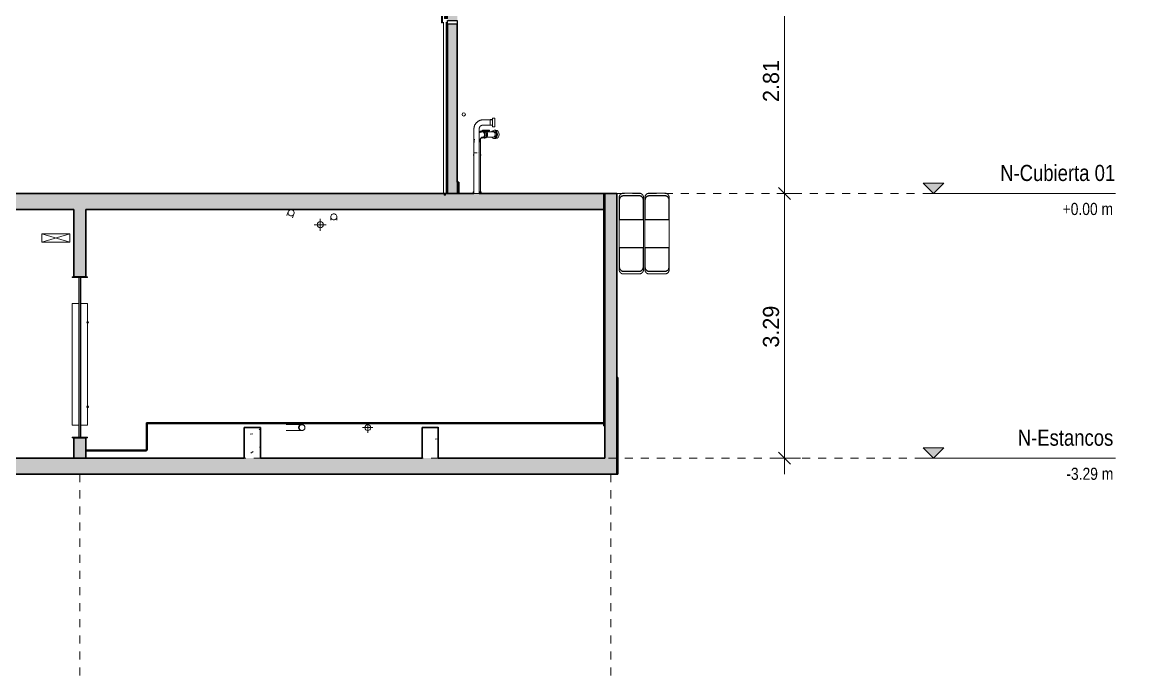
# Model space of a CAD drawing. Header units: metres. Extents: x -3 to 141, y -7 to 15.
# Drawn here: x 102.88 to 116.75, y -5.98 to 2.12 of the extents above; entities that cross this region are included whole.
import ezdxf

# ---------------------------------------------------------------- set-up
doc = ezdxf.new("R2010")
doc.units = ezdxf.units.M
doc.linetypes.add('Centre', pattern=[0.03175, 0.00635, -0.00475, 0.0159, -0.00475])
doc.linetypes.add('Grid Line', pattern=[0.022225, 0.0127, -0.003175, 0.003175, -0.003175])
for name, color, linetype, lineweight in [('A-ANNO-DIMS', 7, 'Continuous', 9), ('A-ANNO-DIMS-100', 7, 'Continuous', 9), ('A-DOOR', 7, 'Continuous', 9), ('A-DOOR-FRAM', 7, 'Continuous', 9), ('A-FLOR', 7, 'Continuous', 9), ('A-FLOR-HRAL', 7, 'Continuous', 9), ('A-FLOR-LEVL', 7, 'Continuous', 9), ('A-FLOR-PATT', 7, 'Continuous', 35), ('A-GENM', 7, 'Continuous', 9), ('A-WALL', 7, 'Continuous', 9), ('A-WALL-PATT', 7, 'Continuous', 35), ('I-WALL', 7, 'Continuous', 9), ('P-PIPE', 7, 'Continuous', 9), ('P-PIPE-CNTR', 7, 'Continuous', 9), ('S-BEAM', 7, 'Continuous', 9), ('S-GRID', 7, 'Continuous', 9)]:
    doc.layers.add(name, color=color, linetype=linetype, lineweight=lineweight)
doc.layers.add('E-CABL-TRAY-ANNO', color=7, linetype='Continuous', lineweight=9, true_color=0x007f00)
doc.styles.add('Century Gothic_1', font='GOTHIC.TTF', dxfattribs={"height": 0.2})
doc.styles.add('Saira Condensed', font='SairaCondensed-Regular.ttf', dxfattribs={"height": 0.2})
doc.styles.add('Saira Condensed_1', font='SairaCondensed-Regular.ttf', dxfattribs={"height": 0.15})
doc.dimstyles.new('FCA_N_Cotas_E100', dxfattribs={"dimscale": 0.3048, "dimtxt": 0.208834, "dimasz": 0.492126, "dimexe": 0.656168, "dimexo": 0.656168, "dimgap": 0.032808, "dimtad": 1, "dimrnd": 0.01, "dimzin": 0, "dimdsep": 46, "dimtxsty": 'Century Gothic_1', "dimblk1": 'OBLIQUE', "dimblk2": 'OBLIQUE', "dimsah": 1, "dimcen": 0.09, "dimdle": 0.656168, "dimazin": 2, "dimtfac": 1, "dimtdec": 4, "dimtix": 1, "dimtmove": 0, "dimatfit": 3, "dimfxl": 1, "dimtvp": 1, "dimtolj": 1, "dimtzin": 0, "dimarcsym": 2})
pattern_1 = [(50, (101.3816, 5.947), (0.728738, -0.06376), [0.0762, -0.8382]), (355, (101.3816, 5.947), (-0.14097, 0.764224), [0.06096, -0.67056]), (100.451, (101.4426, 5.942), (0.58777, 0.70047), [0.06476, -0.71236]), (46.184, (101.3816, 6.15), (1.084314, -0.168175), [0.1143, -1.257]), (96.636, (101.4716, 6.136), (0.94999, 0.98975), [0.09714, -1.069]), (351.184, (101.3816, 6.15), (0.94969, 0.99015), [0.09144, -1.006]), (21, (101.4836, 6.099), (0.606457, -0.409065), [0.0762, -0.8382]), (326, (101.4836, 6.099), (0.24721, 0.73675), [0.06096, -0.67056]), (71.451, (101.5336, 6.065), (0.85367, 0.327687), [0.06476, -0.71236]), (37.5, (101.38158, 5.947), (0.012355, 0.3382243), [0.03353, -0.6289, 0.03353, -0.64719, -0.6731]), (37.5, (101.38158, 5.947), (0.012355, 0.3382243), [-1.343, 0.03353, -0.63957]), (7.5, (101.3816, 5.947), (0.267281, 0.400725), [0.03353, -0.35458, 0.03353, -0.61366, -0.25654]), (7.5, (101.3816, 5.947), (0.267281, 0.400725), [-1.035, 0.03353, -0.22301]), (327.5, (101.15558, 5.947), (0.542363, -0.022921), [0.03353, -0.22047, 0.03353, -0.75895, -1.052]), (327.5, (101.15558, 5.947), (0.542363, -0.022921), [-1.046, 0.03353, -1.018]), (317.5, (101.0536, 5.947), (0.592516, 0.101701), [0.03353, -0.29667, 0.03353, -0.49276, -0.74676]), (317.5, (101.0536, 5.947), (0.592516, 0.101701), [-0.85649, 0.03353, -0.71323])]

# ---------------------------------------------------------------- blocks, each defined once
blk = doc.blocks.new('Basic Wall _ Tabique exterior_Estructura Lamina Metalica - ___-2469499-Sección 04')
at = {"layer": 'A-WALL-PATT', "lineweight": 9, "true_color": 0x9a9a9a}
blk.add_hatch(color=253, dxfattribs=at).paths.add_polyline_path([(11.323, 0), (11.343, 0), (11.343, 0.14), (11.323, 0.14)])
at = {"layer": 'A-WALL', "lineweight": 35}
for p, q in [((11.343, 0.14), (11.323, 0.14)), ((11.343, 0), (11.343, 0.14)), ((11.323, 0), (11.343, 0))]:
    blk.add_line(p, q, dxfattribs=at)
at = {"layer": 'A-WALL'}
blk.add_line((11.323, 0.14), (11.323, 0), dxfattribs=at)
blk = doc.blocks.new('Puerta corredera simple con guía deslizante - 1200 x 2700mm-2594775-Sección 04')
at = {"layer": 'A-DOOR', "lineweight": 25, "true_color": 0xc0c0c0}
for points in [[(11.128, 2.115), (11.138, 2.115), (11.138, 2.275), (11.128, 2.275)], [(11.143, 2.255), (11.143, 2.27), (11.203, 2.27), (11.203, 2.275), (11.138, 2.275), (11.138, 2.255)], [(11.203, 2.17), (11.203, 2.27), (11.163, 2.27), (11.163, 2.245), (11.193, 2.245), (11.193, 2.195), (11.163, 2.195), (11.163, 2.17)], [(11.178, -0.02), (11.178, 0), (11.173, 0), (11.173, -0.015), (11.163, -0.015), (11.163, 0), (11.158, 0), (11.158, -0.02)]]:
    blk.add_hatch(color=9, dxfattribs=at).paths.add_polyline_path(points)
at = {"layer": 'A-DOOR'}
for p, q in [((11.138, 2.275), (11.128, 2.275)), ((11.128, 2.275), (11.128, 2.115)), ((11.138, 2.115), (11.138, 2.275)), ((11.203, 2.275), (11.138, 2.275)), ((11.138, 2.275), (11.138, 2.255)), ((11.138, 2.255), (11.143, 2.255)), ((11.143, 2.255), (11.143, 2.27)), ((11.143, 2.27), (11.203, 2.27)), ((11.163, 2.27), (11.163, 2.245)), ((11.203, 2.27), (11.163, 2.27)), ((11.163, 2.245), (11.193, 2.245)), ((11.193, 2.245), (11.193, 2.195)), ((11.203, 2.27), (11.203, 2.275)), ((11.203, 2.17), (11.203, 2.27)), ((11.128, 2.115), (11.138, 2.115)), ((11.193, 2.195), (11.163, 2.195)), ((11.163, 2.195), (11.163, 2.17)), ((11.163, 2.17), (11.203, 2.17)), ((11.158, 0), (11.158, -0.02)), ((11.163, 0), (11.158, 0)), ((11.163, -0.015), (11.163, 0)), ((11.178, 0), (11.173, 0)), ((11.173, 0), (11.173, -0.015)), ((11.178, -0.02), (11.178, 0)), ((11.158, -0.02), (11.178, -0.02)), ((11.173, -0.015), (11.163, -0.015))]:
    blk.add_line(p, q, dxfattribs=at)
at = {"layer": 'A-DOOR', "lineweight": 18}
for p, q in [((11.152, 0.005), (11.152, 2.125)), ((11.184, 2.125), (11.184, 0.005))]:
    blk.add_line(p, q, dxfattribs=at)
at = {"layer": 'A-DOOR', "lineweight": 25}
for p, q in [((11.203, 2.145), (11.323, 2.145)), ((11.203, 2.1), (11.203, 2.145)), ((11.323, 2.1), (11.203, 2.1)), ((11.323, 2.145), (11.323, 2.1))]:
    blk.add_line(p, q, dxfattribs=at)
blk = doc.blocks.new('M_RVR_Neumatico - M_RVR_Neumatico-V25-Sección 04')
at = {"layer": 'A-GENM', "color": 8, "true_color": 0x808080}
for p, q in [((13.581, 0.002), (13.381, 0.002)), ((13.331, -0.498), (13.331, -0.321)), ((13.631, -0.498), (13.631, -0.321)), ((13.331, -0.498), (13.331, -0.675)), ((13.631, -0.675), (13.631, -0.498)), ((13.381, -0.998), (13.581, -0.998))]:
    blk.add_line(p, q, dxfattribs=at)
at = {"layer": 'A-GENM', "lineweight": 25}
for p, q in [((13.331, -0.085), (13.331, -0.322)), ((13.581, -0.031), (13.381, -0.031)), ((13.631, -0.322), (13.631, -0.085)), ((13.331, -0.322), (13.631, -0.322)), ((13.631, -0.674), (13.331, -0.674)), ((13.331, -0.674), (13.331, -0.912)), ((13.631, -0.912), (13.631, -0.674)), ((13.381, -0.966), (13.581, -0.966))]:
    blk.add_line(p, q, dxfattribs=at)
at = {"layer": 'A-GENM', "color": 8, "true_color": 0x808080, "flags": 128}
for points in [[(13.331, -0.048), (13.331, -0.046), (13.331, -0.044), (13.332, -0.042), (13.332, -0.04), (13.332, -0.038), (13.333, -0.036), (13.333, -0.034), (13.334, -0.032), (13.334, -0.031), (13.335, -0.029), (13.336, -0.027), (13.337, -0.025), (13.338, -0.023), (13.339, -0.022), (13.34, -0.02), (13.341, -0.018), (13.342, -0.017), (13.344, -0.015), (13.345, -0.014), (13.346, -0.012), (13.348, -0.011), (13.349, -0.01), (13.351, -0.008), (13.353, -0.007), (13.354, -0.006), (13.356, -0.005), (13.358, -0.004), (13.359, -0.003), (13.361, -0.002), (13.363, -0.002), (13.365, -0.001), (13.367, 0), (13.369, 0), (13.371, 0.001), (13.373, 0.001), (13.375, 0.001), (13.377, 0.002), (13.379, 0.002), (13.381, 0.002), (13.381, 0.002)], [(13.581, 0.002), (13.583, 0.002), (13.585, 0.002), (13.587, 0.001), (13.589, 0.001), (13.591, 0.001), (13.593, 0), (13.595, 0), (13.597, -0.001), (13.599, -0.001), (13.601, -0.002), (13.603, -0.003), (13.604, -0.004), (13.606, -0.005), (13.608, -0.006), (13.609, -0.007), (13.611, -0.008), (13.613, -0.009), (13.614, -0.011), (13.616, -0.012), (13.617, -0.013), (13.618, -0.015), (13.62, -0.016), (13.621, -0.018), (13.622, -0.019), (13.623, -0.021), (13.624, -0.023), (13.625, -0.025), (13.626, -0.026), (13.627, -0.028), (13.628, -0.03), (13.628, -0.032), (13.629, -0.034), (13.63, -0.036), (13.63, -0.038), (13.63, -0.04), (13.631, -0.042), (13.631, -0.044), (13.631, -0.046), (13.631, -0.048), (13.631, -0.048)], [(13.331, -0.085), (13.331, -0.079), (13.331, -0.073), (13.331, -0.067), (13.331, -0.062), (13.331, -0.058), (13.331, -0.055), (13.331, -0.052), (13.331, -0.05), (13.331, -0.049), (13.331, -0.048), (13.331, -0.048)], [(13.331, -0.048), (13.331, -0.049), (13.331, -0.05), (13.331, -0.051), (13.331, -0.054), (13.331, -0.057), (13.331, -0.061), (13.331, -0.066), (13.331, -0.071), (13.331, -0.077), (13.331, -0.084), (13.331, -0.085)], [(13.631, -0.085), (13.631, -0.078), (13.631, -0.072), (13.631, -0.066), (13.631, -0.062), (13.631, -0.058), (13.631, -0.054), (13.631, -0.052), (13.631, -0.05), (13.631, -0.049), (13.631, -0.048), (13.631, -0.048)], [(13.631, -0.048), (13.631, -0.049), (13.631, -0.05), (13.631, -0.051), (13.631, -0.054), (13.631, -0.057), (13.631, -0.061), (13.631, -0.066), (13.631, -0.071), (13.631, -0.077), (13.631, -0.084)], [(13.331, -0.912), (13.331, -0.918), (13.331, -0.924), (13.331, -0.93), (13.331, -0.935), (13.331, -0.939), (13.331, -0.942), (13.331, -0.945), (13.331, -0.946), (13.331, -0.948), (13.331, -0.948), (13.331, -0.948)], [(13.331, -0.948), (13.331, -0.948), (13.331, -0.947), (13.331, -0.945), (13.331, -0.942), (13.331, -0.939), (13.331, -0.935), (13.331, -0.931), (13.331, -0.925), (13.331, -0.919), (13.331, -0.913)], [(13.381, -0.998), (13.379, -0.998), (13.377, -0.998), (13.375, -0.998), (13.373, -0.998), (13.371, -0.997), (13.369, -0.997), (13.367, -0.996), (13.365, -0.996), (13.364, -0.995), (13.362, -0.994), (13.36, -0.993), (13.358, -0.992), (13.356, -0.992), (13.355, -0.991), (13.353, -0.989), (13.351, -0.988), (13.35, -0.987), (13.348, -0.986), (13.347, -0.984), (13.345, -0.983), (13.344, -0.982), (13.343, -0.98), (13.341, -0.978), (13.34, -0.977), (13.339, -0.975), (13.338, -0.973), (13.337, -0.972), (13.336, -0.97), (13.335, -0.968), (13.335, -0.966), (13.334, -0.964), (13.333, -0.962), (13.333, -0.961), (13.332, -0.959), (13.332, -0.957), (13.332, -0.955), (13.331, -0.953), (13.331, -0.951), (13.331, -0.949), (13.331, -0.948)], [(13.631, -0.948), (13.631, -0.95), (13.631, -0.952), (13.631, -0.954), (13.631, -0.956), (13.63, -0.958), (13.63, -0.96), (13.629, -0.962), (13.629, -0.964), (13.628, -0.966), (13.627, -0.968), (13.626, -0.969), (13.626, -0.971), (13.625, -0.973), (13.624, -0.975), (13.622, -0.976), (13.621, -0.978), (13.62, -0.98), (13.619, -0.981), (13.617, -0.983), (13.616, -0.984), (13.615, -0.985), (13.613, -0.987), (13.612, -0.988), (13.61, -0.989), (13.608, -0.99), (13.607, -0.991), (13.605, -0.992), (13.603, -0.993), (13.601, -0.994), (13.599, -0.995), (13.597, -0.995), (13.596, -0.996), (13.594, -0.997), (13.592, -0.997), (13.59, -0.997), (13.588, -0.998), (13.586, -0.998), (13.584, -0.998), (13.582, -0.998), (13.581, -0.998)], [(13.631, -0.912), (13.631, -0.918), (13.631, -0.924), (13.631, -0.929), (13.631, -0.934), (13.631, -0.938), (13.631, -0.942), (13.631, -0.944), (13.631, -0.946), (13.631, -0.948), (13.631, -0.948), (13.631, -0.948)], [(13.631, -0.948), (13.631, -0.948), (13.631, -0.947), (13.631, -0.945), (13.631, -0.942), (13.631, -0.939), (13.631, -0.935), (13.631, -0.931), (13.631, -0.925), (13.631, -0.919), (13.631, -0.913), (13.631, -0.912)]]:
    blk.add_lwpolyline(points, dxfattribs=at)
at = {"layer": 'A-GENM', "lineweight": 25}
for points, knots in [([(13.381, -0.031), (13.377, -0.031), (13.37, -0.032), (13.359, -0.036), (13.349, -0.043), (13.34, -0.053), (13.334, -0.065), (13.332, -0.076), (13.331, -0.082), (13.331, -0.085)], [0, 0, 0, 0, 0.142857, 0.285714, 0.428571, 0.571429, 0.785714, 0.892857, 1, 1, 1, 1]), ([(13.631, -0.085), (13.631, -0.081), (13.63, -0.073), (13.627, -0.062), (13.621, -0.052), (13.615, -0.045), (13.61, -0.04), (13.606, -0.038), (13.602, -0.036), (13.598, -0.034), (13.594, -0.033), (13.589, -0.031), (13.584, -0.031), (13.581, -0.031)], [0, 0, 0, 0, 0.142857, 0.285714, 0.428571, 0.571429, 0.625, 0.678571, 0.732143, 0.785714, 0.839286, 0.892857, 1, 1, 1, 1]), ([(13.331, -0.912), (13.331, -0.916), (13.332, -0.923), (13.335, -0.935), (13.341, -0.945), (13.347, -0.952), (13.353, -0.956), (13.356, -0.958), (13.36, -0.961), (13.364, -0.962), (13.368, -0.964), (13.374, -0.965), (13.378, -0.966), (13.381, -0.966)], [0, 0, 0, 0, 0.142857, 0.285714, 0.428571, 0.571429, 0.625, 0.678571, 0.732143, 0.785714, 0.839286, 0.892857, 1, 1, 1, 1]), ([(13.581, -0.966), (13.585, -0.966), (13.593, -0.965), (13.604, -0.96), (13.613, -0.954), (13.623, -0.943), (13.628, -0.932), (13.631, -0.92), (13.631, -0.915), (13.631, -0.912)], [0, 0, 0, 0, 0.142857, 0.285714, 0.428571, 0.571429, 0.785714, 0.892857, 1, 1, 1, 1])]:
    blk.add_open_spline(points, degree=3, knots=knots, dxfattribs=at)
blk = doc.blocks.new('M_Conexión toma de agua potable-5 - M_Conexión toma de agua potable-5-3032753-Sección 04')
at = {"layer": 'P-PIPE'}
for p, q in [((11.758, 0.913), (11.642, 0.913)), ((11.642, 0.848), (11.758, 0.848)), ((11.758, 0.915), (11.731, 0.915)), ((11.731, 0.915), (11.731, 0.845)), ((11.731, 0.845), (11.758, 0.845)), ((11.788, 0.932), (11.758, 0.932)), ((11.758, 0.932), (11.758, 0.828)), ((11.788, 0.932), (11.788, 0.828)), ((11.529, 0.799), (11.529, 0)), ((11.594, 0), (11.594, 0.799)), ((11.631, 0.775), (11.624, 0.775)), ((11.656, 0.764), (11.631, 0.764)), ((11.768, 0.763), (11.631, 0.763)), ((11.631, 0.698), (11.768, 0.698)), ((11.631, 0.698), (11.656, 0.698)), ((11.635, 0.783), (11.635, 0.776)), ((11.636, 0.783), (11.635, 0.783)), ((11.639, 0.783), (11.635, 0.783)), ((11.635, 0.776), (11.639, 0.776)), ((11.635, 0.776), (11.636, 0.776)), ((11.638, 0.776), (11.638, 0.772)), ((11.639, 0.783), (11.714, 0.783)), ((11.714, 0.776), (11.639, 0.776)), ((11.649, 0.769), (11.649, 0.776)), ((11.664, 0.775), (11.656, 0.775)), ((11.72, 0.783), (11.714, 0.783)), ((11.714, 0.776), (11.72, 0.776)), ((11.72, 0.776), (11.72, 0.783)), ((11.758, 0.828), (11.788, 0.828)), ((11.781, 0.767), (11.765, 0.767)), ((11.765, 0.697), (11.781, 0.697)), ((11.8, 0.783), (11.781, 0.783)), ((11.528, 0.613), (11.528, 0.504)), ((11.593, 0.504), (11.593, 0.613)), ((11.624, 0.687), (11.631, 0.687)), ((11.656, 0.687), (11.664, 0.687)), ((11.781, 0.68), (11.8, 0.68)), ((11.528, 0.504), (11.529, 0.504)), ((11.529, 0.504), (11.533, 0.504)), ((11.533, 0.504), (11.539, 0.504)), ((11.54, 0.504), (11.55, 0.504)), ((11.553, 0.504), (11.56, 0.504)), ((11.562, 0.504), (11.568, 0.504)), ((11.586, 0.504), (11.587, 0.504)), ((11.59, 0.504), (11.591, 0.504)), ((11.529, 0), (11.561, 0)), ((11.561, 0), (11.594, 0))]:
    blk.add_line(p, q, dxfattribs=at)
at = {"layer": 'P-PIPE', "flags": 128}
for points in [[(11.642, 0.913), (11.638, 0.913), (11.633, 0.912), (11.629, 0.912), (11.624, 0.911), (11.62, 0.91), (11.615, 0.909), (11.611, 0.908), (11.606, 0.907), (11.602, 0.905), (11.598, 0.904), (11.594, 0.902), (11.59, 0.9), (11.586, 0.898), (11.582, 0.895), (11.578, 0.893), (11.574, 0.89), (11.571, 0.887), (11.567, 0.884), (11.564, 0.881), (11.561, 0.878), (11.558, 0.875), (11.555, 0.871), (11.552, 0.868), (11.549, 0.864), (11.547, 0.86), (11.544, 0.857), (11.542, 0.853), (11.54, 0.849), (11.538, 0.845), (11.536, 0.84), (11.535, 0.836), (11.533, 0.832), (11.532, 0.827), (11.531, 0.823), (11.53, 0.818), (11.53, 0.814), (11.529, 0.81), (11.529, 0.805), (11.529, 0.8), (11.529, 0.799)], [(11.594, 0.799), (11.594, 0.801), (11.594, 0.803), (11.594, 0.805), (11.594, 0.807), (11.595, 0.809), (11.595, 0.811), (11.596, 0.813), (11.596, 0.814), (11.597, 0.816), (11.598, 0.818), (11.598, 0.82), (11.599, 0.822), (11.6, 0.823), (11.601, 0.825), (11.602, 0.827), (11.603, 0.828), (11.604, 0.83), (11.606, 0.831), (11.607, 0.833), (11.608, 0.834), (11.61, 0.835), (11.611, 0.837), (11.613, 0.838), (11.614, 0.839), (11.616, 0.84), (11.618, 0.841), (11.619, 0.842), (11.621, 0.843), (11.623, 0.844), (11.625, 0.844), (11.626, 0.845), (11.628, 0.846), (11.63, 0.846), (11.632, 0.847), (11.634, 0.847), (11.636, 0.847), (11.638, 0.847), (11.64, 0.848), (11.642, 0.848), (11.642, 0.848)], [(11.631, 0.698), (11.631, 0.698), (11.63, 0.698), (11.629, 0.698), (11.629, 0.697), (11.628, 0.697), (11.627, 0.697), (11.626, 0.696), (11.625, 0.696), (11.624, 0.695), (11.623, 0.694), (11.621, 0.694), (11.62, 0.692), (11.619, 0.691), (11.617, 0.69), (11.616, 0.688), (11.615, 0.687), (11.613, 0.685), (11.612, 0.683), (11.61, 0.681), (11.609, 0.678), (11.608, 0.676), (11.606, 0.673), (11.605, 0.671), (11.604, 0.668), (11.602, 0.665), (11.601, 0.662), (11.6, 0.658), (11.599, 0.655), (11.598, 0.652), (11.597, 0.648), (11.597, 0.645), (11.596, 0.641), (11.595, 0.637), (11.595, 0.634), (11.594, 0.63), (11.594, 0.626), (11.594, 0.622), (11.594, 0.618), (11.593, 0.614), (11.593, 0.613)], [(11.631, 0.763), (11.626, 0.763), (11.621, 0.762), (11.617, 0.761), (11.612, 0.76), (11.607, 0.759), (11.602, 0.757), (11.598, 0.755), (11.594, 0.753)], [(11.537, 0.673), (11.535, 0.668), (11.534, 0.663), (11.533, 0.658), (11.532, 0.653), (11.531, 0.647), (11.53, 0.642), (11.53, 0.637), (11.529, 0.631), (11.529, 0.626), (11.529, 0.62), (11.528, 0.615), (11.528, 0.613)]]:
    blk.add_lwpolyline(points, dxfattribs=at)
at = {"layer": 'P-PIPE'}
for centre, major_axis, start_param, end_param in [((11.624, 0.731), (0, 0.0437), 4.712389, 7.330383), ((11.624, 0.731), (0, 0.0437), 2.935825, 4.712389), ((11.631, 0.731), (0, 0.0437), 4.712389, 6.283185), ((11.631, 0.731), (0, 0.0437), 3.141593, 4.712389), ((11.656, 0.731), (0, 0.0437), 2.778395, 4.712389), ((11.656, 0.731), (0, 0.0437), 4.712389, 6.48749), ((11.656, 0.731), (0, 0.0328), 6.051092, 6.283185), ((11.656, 0.731), (0, 0.0328), 4.712389, 6.036568), ((11.664, 0.731), (0, 0.0437), 4.712389, 6.283185), ((11.664, 0.731), (0, 0.0437), 3.141593, 4.712389), ((11.656, 0.731), (0, 0.0328), 3.665191, 3.708062), ((11.656, 0.731), (0, 0.0328), 4.04457, 4.423927), ((11.656, 0.731), (0, 0.0328), 4.457499, 4.712389), ((11.781, 0.732), (0, 0.0518), 0, 0.927456), ((11.781, 0.732), (0, 0.0518), 2.294908, 3.141593), ((11.765, 0.732), (0, 0.0351), 0, 0.445632), ((11.765, 0.732), (0, 0.0351), 3.046971, 3.141593), ((11.765, 0.732), (0, 0.0351), 3.141593, 6.283185), ((11.781, 0.732), (0, 0.0518), 3.141593, 6.283185), ((11.781, 0.732), (0, 0.0351), 3.141593, 6.283185), ((11.8, 0.732), (0, 0.0518), 3.141593, 6.283185)]:
    blk.add_ellipse(centre, major_axis=major_axis, ratio=0.798636, start_param=start_param, end_param=end_param, dxfattribs=at)
blk = doc.blocks.new('M_Boquilla salida - M_Boquilla salida-2638636-Sección 04')
at = {"layer": 'A-GENM', "color": 8, "true_color": 0x808080}
for p, q in [((11.609, 0.018), (11.609, 0.589)), ((11.522, 0.488), (11.522, 0.483)), ((11.522, 0.488), (11.528, 0.488)), ((11.522, 0.483), (11.528, 0.483)), ((11.522, 0.471), (11.522, 0.466)), ((11.522, 0.471), (11.528, 0.471)), ((11.522, 0.466), (11.528, 0.466)), ((11.527, 0.483), (11.527, 0.471)), ((11.527, 0.466), (11.527, 0.449)), ((11.527, 0.449), (11.528, 0.449)), ((11.61, 0.488), (11.616, 0.488)), ((11.61, 0.483), (11.616, 0.483)), ((11.61, 0.471), (11.616, 0.471)), ((11.61, 0.466), (11.616, 0.466)), ((11.61, 0.449), (11.611, 0.449)), ((11.611, 0.471), (11.611, 0.483)), ((11.611, 0.449), (11.611, 0.466)), ((11.616, 0.483), (11.616, 0.488)), ((11.616, 0.466), (11.616, 0.471)), ((11.519, 0.018), (11.519, 0.008)), ((11.528, 0.018), (11.519, 0.018)), ((11.519, 0.008), (11.528, 0.008)), ((11.619, 0.018), (11.594, 0.018)), ((11.594, 0.008), (11.619, 0.008)), ((11.619, 0.008), (11.619, 0.018))]:
    blk.add_line(p, q, dxfattribs=at)
at = {"layer": 'A-GENM', "color": 8, "true_color": 0x808080, "flags": 128}
for points in [[(11.529, 0.7), (11.529, 0.701), (11.529, 0.703)], [(11.529, 0.62), (11.529, 0.624), (11.529, 0.628), (11.529, 0.632), (11.529, 0.636), (11.529, 0.64), (11.529, 0.644), (11.529, 0.648), (11.529, 0.651), (11.529, 0.655), (11.529, 0.658), (11.529, 0.662), (11.529, 0.665), (11.529, 0.668), (11.529, 0.671), (11.529, 0.674), (11.529, 0.677), (11.529, 0.68), (11.529, 0.682), (11.529, 0.684), (11.529, 0.687), (11.529, 0.689), (11.529, 0.691), (11.529, 0.692), (11.529, 0.694), (11.529, 0.695), (11.529, 0.696), (11.529, 0.697), (11.529, 0.698), (11.529, 0.699), (11.529, 0.699), (11.529, 0.7), (11.529, 0.7), (11.529, 0.7)], [(11.529, 0.7), (11.529, 0.7), (11.529, 0.699), (11.529, 0.699), (11.529, 0.698), (11.529, 0.698), (11.529, 0.697), (11.529, 0.695), (11.529, 0.694), (11.529, 0.693), (11.529, 0.691), (11.529, 0.689), (11.529, 0.687), (11.529, 0.685), (11.529, 0.683), (11.529, 0.68), (11.529, 0.678), (11.529, 0.675), (11.529, 0.672), (11.529, 0.669), (11.529, 0.666), (11.529, 0.663), (11.529, 0.659), (11.529, 0.656), (11.529, 0.652), (11.529, 0.649), (11.529, 0.645), (11.529, 0.641), (11.529, 0.637), (11.529, 0.633), (11.529, 0.629), (11.529, 0.625), (11.529, 0.62), (11.529, 0.619)], [(11.609, 0.678), (11.609, 0.675), (11.609, 0.672), (11.609, 0.669), (11.609, 0.666), (11.609, 0.663), (11.609, 0.659), (11.609, 0.656), (11.609, 0.652), (11.609, 0.649), (11.609, 0.645), (11.609, 0.641), (11.609, 0.637), (11.609, 0.633), (11.609, 0.629), (11.609, 0.625), (11.609, 0.62), (11.609, 0.616), (11.609, 0.612), (11.609, 0.607), (11.609, 0.603), (11.609, 0.599), (11.609, 0.594), (11.609, 0.59), (11.609, 0.589)], [(11.609, 0.589), (11.609, 0.593), (11.609, 0.597), (11.609, 0.602), (11.609, 0.606), (11.609, 0.611), (11.609, 0.615), (11.609, 0.619), (11.609, 0.624), (11.609, 0.628), (11.609, 0.632), (11.609, 0.636), (11.609, 0.64), (11.609, 0.644), (11.609, 0.648), (11.609, 0.651), (11.609, 0.655), (11.609, 0.658), (11.609, 0.662), (11.609, 0.665), (11.609, 0.668), (11.609, 0.671), (11.609, 0.674), (11.609, 0.677)]]:
    blk.add_lwpolyline(points, dxfattribs=at)
blk = doc.blocks.new('Railing - Railing-2770312-Sección 04')
at = {"layer": 'A-FLOR-HRAL'}
for start, end in [(0, 180), (180, 0)]:
    blk.add_arc((11.403, 0.98), 0.02, start, end, dxfattribs=at)
blk = doc.blocks.new('Handrail Type - Handrail_Internal_-2770336-Sección 04')
at = {"layer": 'A-FLOR-HRAL'}
for start, end in [(0, 180), (180, 0)]:
    blk.add_arc((11.403, 0.98), 0.02, start, end, dxfattribs=at)
blk = doc.blocks.new('M_Puerta Estancos - M_RVR_Puerta-Sector Estancos-2928855-Sección 04')
at = {"layer": 'A-DOOR', "lineweight": 25}
for p, q in [((6.655, -1.045), (6.63, -1.045)), ((6.63, -1.045), (6.63, -3.025)), ((6.655, -3.025), (6.655, -1.045)), ((6.734, -1.596), (6.726, -1.596)), ((6.726, -1.596), (6.726, -1.603)), ((6.726, -1.603), (6.734, -1.603)), ((6.734, -1.603), (6.734, -1.596)), ((6.749, -1.596), (6.741, -1.596)), ((6.741, -1.596), (6.741, -1.603)), ((6.741, -1.603), (6.749, -1.603)), ((6.749, -1.603), (6.749, -1.596)), ((6.734, -2.644), (6.726, -2.644)), ((6.726, -2.644), (6.726, -2.651)), ((6.726, -2.651), (6.734, -2.651)), ((6.734, -2.651), (6.734, -2.644)), ((6.749, -2.644), (6.741, -2.644)), ((6.741, -2.644), (6.741, -2.651)), ((6.741, -2.651), (6.749, -2.651)), ((6.749, -2.651), (6.749, -2.644)), ((6.63, -3.025), (6.655, -3.025))]:
    blk.add_line(p, q, dxfattribs=at)
at = {"layer": 'A-DOOR', "color": 8, "true_color": 0x808080}
for p, q in [((6.734, -1.596), (6.741, -1.596)), ((6.741, -1.603), (6.734, -1.603)), ((6.734, -2.644), (6.741, -2.644)), ((6.741, -2.651), (6.734, -2.651))]:
    blk.add_line(p, q, dxfattribs=at)
at = {"layer": 'A-DOOR-FRAM', "lineweight": 18}
for p, q in [((6.738, -1.035), (6.548, -1.035)), ((6.548, -1.035), (6.548, -1.045)), ((6.548, -1.045), (6.738, -1.045)), ((6.738, -1.045), (6.738, -1.035)), ((6.738, -3.025), (6.548, -3.025)), ((6.548, -3.025), (6.548, -3.035)), ((6.548, -3.035), (6.738, -3.035)), ((6.738, -3.035), (6.738, -3.025))]:
    blk.add_line(p, q, dxfattribs=at)
at = {"layer": 'A-DOOR-FRAM'}
for p, q in [((6.63, -1.365), (6.548, -1.365)), ((6.548, -1.365), (6.548, -1.425)), ((6.738, -1.365), (6.655, -1.365)), ((6.738, -1.425), (6.738, -1.365)), ((6.548, -1.425), (6.548, -2.815)), ((6.738, -1.425), (6.738, -1.596)), ((6.738, -1.603), (6.738, -2.644)), ((6.738, -2.651), (6.738, -2.815)), ((6.548, -2.875), (6.548, -2.815)), ((6.548, -2.875), (6.63, -2.875)), ((6.655, -2.875), (6.738, -2.875)), ((6.738, -2.875), (6.738, -2.815))]:
    blk.add_line(p, q, dxfattribs=at)
blk = doc.blocks.new('M_RVR_Codo material - CO - Codo-2983522-Sección 04')
at = {"layer": 'P-PIPE', "flags": 128}
for points in [[(9.394, -2.87), (9.395, -2.87), (9.396, -2.87), (9.396, -2.87), (9.396, -2.87), (9.397, -2.87), (9.397, -2.87), (9.397, -2.87), (9.397, -2.87), (9.397, -2.87)], [(9.397, -2.87), (9.398, -2.87), (9.4, -2.87), (9.401, -2.87), (9.403, -2.871), (9.404, -2.871), (9.406, -2.871), (9.407, -2.872), (9.408, -2.872), (9.41, -2.872), (9.411, -2.873), (9.412, -2.874), (9.414, -2.874), (9.415, -2.875), (9.416, -2.876), (9.417, -2.876), (9.418, -2.877), (9.419, -2.878), (9.421, -2.879), (9.422, -2.88), (9.423, -2.881), (9.424, -2.882), (9.425, -2.883), (9.425, -2.884), (9.426, -2.885), (9.427, -2.887), (9.428, -2.888), (9.429, -2.889), (9.429, -2.89), (9.43, -2.892), (9.43, -2.893), (9.431, -2.894), (9.431, -2.896), (9.432, -2.897), (9.432, -2.898), (9.432, -2.9), (9.432, -2.901), (9.433, -2.903), (9.433, -2.904), (9.433, -2.906), (9.433, -2.906)], [(9.433, -2.906), (9.433, -2.907), (9.433, -2.909), (9.432, -2.91), (9.432, -2.912), (9.432, -2.913), (9.432, -2.914), (9.431, -2.916), (9.431, -2.917), (9.43, -2.918), (9.43, -2.92), (9.429, -2.921), (9.429, -2.922), (9.428, -2.924), (9.427, -2.925), (9.426, -2.926), (9.426, -2.927), (9.425, -2.928), (9.424, -2.929), (9.423, -2.93), (9.422, -2.932), (9.421, -2.932), (9.42, -2.933), (9.419, -2.934), (9.417, -2.935), (9.416, -2.936), (9.415, -2.937), (9.414, -2.937), (9.413, -2.938), (9.411, -2.939), (9.41, -2.939), (9.409, -2.94), (9.407, -2.94), (9.406, -2.94), (9.404, -2.941), (9.403, -2.941), (9.402, -2.941), (9.4, -2.941), (9.399, -2.942), (9.397, -2.942), (9.397, -2.942)], [(9.397, -2.942), (9.397, -2.942), (9.397, -2.942), (9.397, -2.942), (9.396, -2.942), (9.396, -2.942), (9.396, -2.942), (9.395, -2.942), (9.395, -2.942), (9.394, -2.942)]]:
    blk.add_lwpolyline(points, dxfattribs=at)
at = {"layer": 'P-PIPE'}
for start, end in [(90, 180), (180, 270), (0, 90), (270, 360)]:
    blk.add_arc((9.397, -2.906), 0.0357, start, end, dxfattribs=at)
for start_param, end_param in [(0.525785, 1.570796), (1.570796, 3.141593), (0, 0.523599), (6.246142, 6.283185), (3.141593, 3.178636)]:
    blk.add_ellipse((9.394, -2.906), major_axis=(0, 0.0357), ratio=0.939693, start_param=start_param, end_param=end_param, dxfattribs=at)
blk = doc.blocks.new('Level - Con_Triangulo-1145791-Sección 04')
at = {"layer": 'A-FLOR-LEVL', "true_color": 0xe2e2e2}
blk.add_hatch(color=254, dxfattribs=at).paths.add_polyline_path([(17.357, 0.129), (17.228, 0), (17.1, 0.129)])
at = {"layer": 'A-FLOR-LEVL', "color": 253, "true_color": 0xaaaaaa}
for p, q in [((17.357, 0.129), (17.1, 0.129)), ((17.1, 0.129), (17.228, 0)), ((17.1, 0), (19.484, 0)), ((17.228, 0), (17.357, 0.129))]:
    blk.add_line(p, q, dxfattribs=at)
blk = doc.blocks.new('DIMBLOCK27-Sección 04')
at = {"layer": 'A-ANNO-DIMS-100'}
for p, q in [((112.328, 2.812), (112.234, 2.812)), ((112.328, 2.812), (112.328, 0)), ((112.328, 2.812), (112.528, 2.812)), ((112.328, 0), (112.234, 0)), ((112.328, 0), (112.528, 0))]:
    blk.add_line(p, q, dxfattribs=at)
at = {"layer": 'A-ANNO-DIMS-100', "lineweight": 35}
for p, q in [((112.328, 2.812), (112.253, 2.887)), ((112.328, 2.812), (112.403, 2.737)), ((112.328, 0), (112.253, 0.075)), ((112.328, 0), (112.403, -0.075))]:
    blk.add_line(p, q, dxfattribs=at)
at = {"layer": 'A-ANNO-DIMS-100', "color": 0, "insert": (112.061, 1.134), "char_height": 0.2, "width": 0.65236, "attachment_point": 1, "rotation": 90, "line_spacing_factor": 0.984502, "style": 'Century Gothic_1'}
blk.add_mtext('2.81', dxfattribs=at)
blk = doc.blocks.new('_Oblique')
at = {"color": 0, "linetype": 'ByBlock', "lineweight": -2}
blk.add_line((-0.5, -0.5), (0.5, 0.5), dxfattribs=at)
blk = doc.blocks.new('DIMBLOCK28-Sección 04')
at = {"layer": 'A-ANNO-DIMS-100'}
for p, q in [((112.328, 0), (112.234, 0)), ((112.328, 0), (112.328, -3.485)), ((112.328, 0), (112.528, 0)), ((112.328, -3.285), (112.234, -3.285)), ((112.328, -3.285), (112.528, -3.285))]:
    blk.add_line(p, q, dxfattribs=at)
at = {"layer": 'A-ANNO-DIMS-100', "lineweight": 35}
for p, q in [((112.328, 0), (112.253, 0.075)), ((112.328, 0), (112.403, -0.075)), ((112.328, -3.285), (112.253, -3.21)), ((112.328, -3.285), (112.403, -3.36))]:
    blk.add_line(p, q, dxfattribs=at)
at = {"layer": 'A-ANNO-DIMS-100', "color": 0, "insert": (112.061, -1.914), "char_height": 0.2, "width": 0.65236, "attachment_point": 1, "rotation": 90, "line_spacing_factor": 0.984502, "style": 'Century Gothic_1'}
blk.add_mtext('3.29', dxfattribs=at)

msp = doc.modelspace()

# ---------------------------------------------------------------- hatches: boundary and pattern name
at = {"layer": 'A-FLOR', "true_color": 0x9a9a9a}
for points in [[(107.467, -2.855), (110.1, -2.855), (110.1, -2.845), (104.414, -2.845), (104.414, -2.855), (106.462, -2.855)], [(103.665, -3.195), (104.414, -3.195), (104.414, -3.185), (103.665, -3.185)]]:
    msp.add_hatch(color=253, dxfattribs=at).paths.add_polyline_path(points)
at = {"layer": 'A-FLOR-PATT', "lineweight": 9, "true_color": 0x9a9a9a}
for points in [[(96.921, -0.2), (110.25, -0.2), (110.25, 0), (96.921, 0), (96.921, -0.046)], [(107.467, -3.485), (110.1, -3.485), (110.1, -3.285), (97.071, -3.285), (97.071, -3.485), (105.456, -3.485)]]:
    msp.add_hatch(color=253, dxfattribs=at).paths.add_polyline_path(points)
at = {"layer": 'A-WALL', "true_color": 0x9a9a9a}
h = msp.add_hatch(color=253, dxfattribs=at)
h.paths.add_polyline_path([(108.15, 0), (108.27, 0), (108.27, 2.1), (108.15, 2.1), (108.15, 0.62)])
h.paths.add_polyline_path([(108.27, 2.145), (108.27, 2.682), (108.15, 2.682), (108.15, 2.145), (108.176, 2.145)])
at = {"layer": 'A-WALL-PATT', "lineweight": 9, "true_color": 0x9a9a9a}
h = msp.add_hatch(color=253, dxfattribs=at)
h.paths.add_polyline_path([(103.665, -3.285), (103.665, -3.035), (103.515, -3.035), (103.515, -3.285)])
h.paths.add_polyline_path([(103.515, -1.035), (103.665, -1.035), (103.665, -0.2), (103.515, -0.2)])
msp.add_hatch(color=253, dxfattribs=at).paths.add_polyline_path([(110.1, -3.485), (110.25, -3.485), (110.25, -0.2), (110.1, -0.2), (110.1, -3.285)])
at = {"layer": 'I-WALL', "true_color": 0x9a9a9a}
for points in [[(110.09, -2.885), (110.1, -2.885), (110.1, 0), (110.09, 0), (110.09, -0.883), (110.092, -0.883), (110.093, -0.885), (110.092, -0.887), (110.09, -0.888), (110.09, -1.383), (110.092, -1.383), (110.093, -1.385), (110.092, -1.387), (110.09, -1.388), (110.09, -1.883), (110.092, -1.883), (110.093, -1.885), (110.092, -1.887), (110.09, -1.888), (110.09, -2.383), (110.092, -2.383), (110.093, -2.385), (110.092, -2.387), (110.09, -2.388)], [(110.26, -3.485), (110.26, -2.285), (110.25, -2.285), (110.25, -3.485)], [(104.424, -3.185), (104.424, -2.855), (104.414, -2.855), (104.414, -3.185)]]:
    msp.add_hatch(color=253, dxfattribs=at).paths.add_polyline_path(points)
at = {"layer": 'S-BEAM'}
h = msp.add_hatch(dxfattribs=at)
h.set_pattern_fill('FP_4', color=256, style=0, pattern_type=2)
h.set_pattern_definition(pattern_1)
h.paths.add_polyline_path([(105.628, -3.285), (105.828, -3.285), (105.828, -2.905), (105.628, -2.905)])
h = msp.add_hatch(dxfattribs=at)
h.set_pattern_fill('FP_4', color=256, style=0, pattern_type=2)
h.set_pattern_definition(pattern_1)
h.paths.add_polyline_path([(107.835, -3.285), (108.035, -3.285), (108.035, -2.905), (107.835, -2.905)])

# ---------------------------------------------------------------- linework, layer by layer
at = {"layer": 'A-FLOR', "lineweight": 35}
for p, q in [((108.476, 0), (96.921, 0)), ((110.25, 0), (108.541, 0)), ((110.25, -0.2), (110.25, 0)), ((96.921, -0.2), (103.515, -0.2)), ((103.665, -0.2), (110.1, -0.2)), ((110.1, -2.845), (104.414, -2.845)), ((104.414, -2.845), (104.414, -2.855)), ((104.424, -2.855), (110.1, -2.855)), ((104.414, -3.185), (103.665, -3.185)), ((104.414, -3.195), (104.414, -3.185)), ((105.628, -3.285), (101.495, -3.285)), ((103.665, -3.195), (104.414, -3.195)), ((107.835, -3.285), (105.828, -3.285)), ((110.1, -3.285), (108.035, -3.285)), ((97.071, -3.485), (110.1, -3.485))]:
    msp.add_line(p, q, dxfattribs=at)
at = {"layer": 'A-FLOR-LEVL', "color": 253, "linetype": 'Centre', "true_color": 0xaaaaaa}
for p, q in [((92.843, 0), (114.047, 0)), ((114.047, -3.285), (92.843, -3.285))]:
    msp.add_line(p, q, dxfattribs=at)
at = {"layer": 'A-WALL', "lineweight": 35}
for p, q in [((108.15, 2.1), (108.15, 0)), ((108.27, 0.14), (108.27, 2.1))]:
    msp.add_line(p, q, dxfattribs=at)
at = {"layer": 'A-WALL'}
msp.add_line((108.27, 0), (108.27, 0.14), dxfattribs=at)
at = {"layer": 'E-CABL-TRAY-ANNO'}
for p, q in [((103.466, -0.503), (103.116, -0.503)), ((103.116, -0.503), (103.116, -0.603)), ((103.466, -0.503), (103.116, -0.603)), ((103.116, -0.503), (103.466, -0.603)), ((103.466, -0.603), (103.466, -0.503)), ((103.116, -0.603), (103.466, -0.603))]:
    msp.add_line(p, q, dxfattribs=at)
at = {"layer": 'I-WALL', "lineweight": 35}
for p, q in [((110.09, 0), (110.09, -0.883)), ((110.1, -3.285), (110.1, 0)), ((103.515, -0.2), (103.515, -1.035)), ((103.665, -1.035), (103.665, -0.2)), ((110.25, -0.2), (110.25, -3.485)), ((110.09, -0.888), (110.09, -1.383)), ((103.515, -1.035), (103.665, -1.035)), ((110.09, -1.388), (110.09, -1.883)), ((110.09, -1.888), (110.09, -2.383)), ((110.26, -2.285), (110.25, -2.285)), ((110.26, -3.485), (110.26, -2.285)), ((110.09, -2.388), (110.09, -2.885)), ((104.414, -2.855), (104.414, -3.185)), ((104.424, -3.185), (104.424, -2.855)), ((110.09, -2.885), (110.1, -2.885)), ((103.515, -3.035), (103.515, -3.285)), ((103.665, -3.035), (103.515, -3.035)), ((103.665, -3.285), (103.665, -3.035)), ((104.414, -3.185), (104.424, -3.185)), ((110.1, -3.485), (110.26, -3.485))]:
    msp.add_line(p, q, dxfattribs=at)
for centre, start, end in [((110.09, -0.885), 0, 90), ((110.09, -0.885), 270, 0), ((110.09, -1.385), 0, 90), ((110.09, -1.385), 270, 0), ((110.09, -1.885), 0, 90), ((110.09, -1.885), 270, 0), ((110.09, -2.385), 0, 90), ((110.09, -2.385), 270, 0)]:
    msp.add_arc(centre, 0.0025, start, end, dxfattribs=at)
at = {"layer": 'P-PIPE'}
for p, q in [((106.175, -0.227), (106.156, -0.274)), ((106.174, -0.233), (106.173, -0.241)), ((106.173, -0.241), (106.174, -0.249)), ((106.174, -0.249), (106.176, -0.257)), ((106.176, -0.257), (106.181, -0.264)), ((106.181, -0.264), (106.187, -0.27)), ((106.187, -0.27), (106.194, -0.275)), ((106.194, -0.275), (106.202, -0.278)), ((106.218, -0.277), (106.226, -0.275)), ((106.226, -0.302), (106.245, -0.255)), ((106.226, -0.275), (106.234, -0.27)), ((106.234, -0.27), (106.239, -0.264)), ((106.239, -0.264), (106.244, -0.257)), ((106.202, -0.278), (106.21, -0.278)), ((106.21, -0.278), (106.218, -0.277)), ((106.701, -0.29), (106.701, -0.332)), ((106.701, -0.29), (106.702, -0.299)), ((106.702, -0.299), (106.705, -0.307)), ((106.705, -0.307), (106.709, -0.314)), ((106.722, -0.324), (106.73, -0.327)), ((106.73, -0.327), (106.738, -0.328)), ((106.738, -0.328), (106.747, -0.327)), ((106.747, -0.327), (106.755, -0.324)), ((106.755, -0.324), (106.762, -0.32)), ((106.762, -0.32), (106.768, -0.314)), ((106.768, -0.314), (106.772, -0.307)), ((106.776, -0.332), (106.776, -0.29)), ((106.776, -0.293), (106.776, -0.29)), ((106.341, -2.869), (106.15, -2.869)), ((106.303, -2.898), (106.302, -2.906)), ((106.302, -2.906), (106.303, -2.914)), ((106.306, -2.89), (106.303, -2.898)), ((106.31, -2.883), (106.306, -2.89)), ((106.317, -2.877), (106.31, -2.883)), ((106.324, -2.873), (106.317, -2.877)), ((106.332, -2.87), (106.324, -2.873)), ((106.341, -2.869), (106.332, -2.87)), ((106.15, -2.942), (106.341, -2.942)), ((106.303, -2.914), (106.306, -2.922)), ((106.306, -2.922), (106.31, -2.929)), ((106.31, -2.929), (106.317, -2.934)), ((106.317, -2.934), (106.324, -2.939)), ((106.324, -2.939), (106.332, -2.941)), ((106.332, -2.941), (106.341, -2.942))]:
    msp.add_line(p, q, dxfattribs=at)
at = {"layer": 'P-PIPE', "flags": 128}
for points in [[(106.21, -0.203), (106.202, -0.204), (106.194, -0.207), (106.187, -0.212), (106.181, -0.218), (106.176, -0.225), (106.174, -0.233)], [(106.248, -0.241), (106.247, -0.233), (106.244, -0.225), (106.239, -0.217), (106.234, -0.212), (106.226, -0.207), (106.218, -0.204), (106.21, -0.203)], [(106.244, -0.257), (106.247, -0.249), (106.248, -0.241)], [(106.738, -0.253), (106.73, -0.254), (106.722, -0.257), (106.715, -0.261), (106.709, -0.267), (106.705, -0.274), (106.702, -0.282), (106.701, -0.29)], [(106.776, -0.29), (106.775, -0.282), (106.772, -0.274), (106.768, -0.267), (106.762, -0.261), (106.755, -0.257), (106.747, -0.254), (106.738, -0.253)], [(106.709, -0.314), (106.715, -0.32), (106.722, -0.324)], [(106.351, -2.871), (106.346, -2.87), (106.341, -2.869)], [(106.341, -2.942), (106.346, -2.942), (106.351, -2.941)]]:
    msp.add_lwpolyline(points, dxfattribs=at)
at = {"layer": 'P-PIPE', "color": 96, "true_color": 0x007f00}
for centre, radius, start, end in [((106.571, -0.389), 0.0375, 0, 180), ((106.571, -0.389), 0.0375, 180, 360), ((107.16, -2.906), 0.0365, 0, 180), ((107.16, -2.906), 0.0365, 180, 0)]:
    msp.add_arc(centre, radius, start, end, dxfattribs=at)
at = {"layer": 'P-PIPE'}
for start_param, end_param in [(5.978456, 6.016688), (3.40809, 3.446322)]:
    msp.add_ellipse((106.342, -2.906), major_axis=(0, 0.0365), ratio=0.939693, start_param=start_param, end_param=end_param, dxfattribs=at)
at = {"layer": 'P-PIPE-CNTR'}
for p, q in [((106.496, -0.389), (106.646, -0.389)), ((106.571, -0.464), (106.571, -0.314)), ((107.095, -2.906), (107.225, -2.906)), ((107.16, -2.971), (107.16, -2.841))]:
    msp.add_line(p, q, dxfattribs=at)
at = {"layer": 'S-BEAM', "lineweight": 35}
for p, q in [((105.828, -2.905), (105.628, -2.905)), ((105.628, -2.905), (105.628, -3.285)), ((105.828, -3.285), (105.828, -2.905)), ((108.035, -2.905), (107.835, -2.905)), ((107.835, -2.905), (107.835, -3.285)), ((108.035, -3.285), (108.035, -2.905))]:
    msp.add_line(p, q, dxfattribs=at)
at = {"layer": 'S-GRID', "color": 254, "linetype": 'Grid Line', "true_color": 0xd4d4d4}
for p, q in [((103.59, -5.984), (103.59, -3.484)), ((110.175, -5.984), (110.175, -3.484))]:
    msp.add_line(p, q, dxfattribs=at)

# ---------------------------------------------------------------- block references
at = {"layer": 'A-DOOR', "lineweight": 25}
msp.add_blockref('Puerta corredera simple con guía deslizante - 1200 x 2700mm-2594775-Sección 04', (96.948, 0), dxfattribs=at)
at = {"layer": 'A-DOOR-FRAM'}
msp.add_blockref('M_Puerta Estancos - M_RVR_Puerta-Sector Estancos-2928855-Sección 04', (96.948, 0), dxfattribs=at)
at = {"layer": 'A-FLOR-HRAL'}
for name in ['Railing - Railing-2770312-Sección 04', 'Handrail Type - Handrail_Internal_-2770336-Sección 04']:
    msp.add_blockref(name, (96.948, 0), dxfattribs=at)
at = {"layer": 'A-FLOR-LEVL', "color": 253, "true_color": 0xaaaaaa}
for p in [(96.948, 0), (96.948, -3.285)]:
    msp.add_blockref('Level - Con_Triangulo-1145791-Sección 04', p, dxfattribs=at)
at = {"layer": 'A-GENM', "color": 8, "true_color": 0x808080}
for name, p in [('M_Boquilla salida - M_Boquilla salida-2638636-Sección 04', (96.948, 0)), ('M_RVR_Neumatico - M_RVR_Neumatico-V25-Sección 04', (96.948, 0)), ('M_RVR_Neumatico - M_RVR_Neumatico-V25-Sección 04', (97.267, 0))]:
    msp.add_blockref(name, p, dxfattribs=at)
at = {"layer": 'A-WALL'}
msp.add_blockref('Basic Wall _ Tabique exterior_Estructura Lamina Metalica - ___-2469499-Sección 04', (96.948, 0), dxfattribs=at)
at = {"layer": 'P-PIPE'}
for name in ['M_Conexión toma de agua potable-5 - M_Conexión toma de agua potable-5-3032753-Sección 04', 'M_RVR_Codo material - CO - Codo-2983522-Sección 04']:
    msp.add_blockref(name, (96.948, 0), dxfattribs=at)

# ---------------------------------------------------------------- texts
at = {"layer": 'A-FLOR-LEVL', "color": 9, "true_color": 0xb7b7b7, "char_height": 0.15, "attachment_point": 1, "style": 'Saira Condensed_1', "bg_fill": 3, "box_fill_scale": 1.25, "bg_fill_color": 256, "bg_fill_true_color": 13158600, "bg_fill_transparency": 0}
for s, insert, width in [('+0.00 m', (115.778, -0.118), 0.75359), ('-3.29 m', (115.824, -3.404), 0.69747)]:
    msp.add_mtext(s, dxfattribs=dict(at, insert=insert, width=width))

# ---------------------------------------------------------------- dimensions: what is measured, and where the dimension line sits
at = {"layer": 'A-ANNO-DIMS'}
for base, p1, p2, override, picture, middle in [((112.328, 0), (112.434, 2.812), (112.434, 0), {"dimpost": '<>', "dimfxl": 2.8125}, 'DIMBLOCK27-Sección 04', (112.212, 1.406)), ((112.3275, -3.2853), (112.4336, 0), (112.4336, -3.2853), {"dimpost": '<>', "dimfxl": 3.285254}, 'DIMBLOCK28-Sección 04', (112.2125, -1.6426))]:
    dim = msp.add_linear_dim(base=base, p1=p1, p2=p2, angle=90, dimstyle='FCA_N_Cotas_E100', override=override, dxfattribs=at)
    dim.commit()
    dim.dimension.update_dxf_attribs({"geometry": picture, "text_midpoint": middle})

# ---------------------------------------------------------------- next in the draw order: texts
at = {"layer": 'A-FLOR-LEVL', "color": 9, "true_color": 0xb7b7b7, "char_height": 0.2, "attachment_point": 1, "style": 'Saira Condensed', "bg_fill": 3, "box_fill_scale": 1.25, "bg_fill_color": 256, "bg_fill_true_color": 13158600, "bg_fill_transparency": 0}
for s, insert, width in [('N-Cubierta 01', (115.004, 0.354), 1.69156), ('N-Estancos', (115.222, -2.931), 1.427)]:
    msp.add_mtext(s, dxfattribs=dict(at, insert=insert, width=width))

doc.saveas('drawing.dxf')
